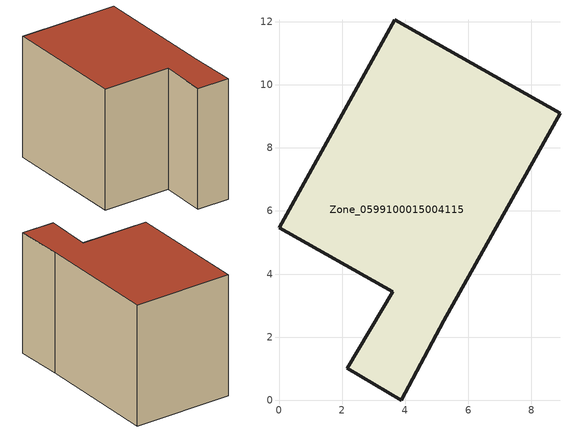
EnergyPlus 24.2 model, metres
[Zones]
Zone_0599100015004115
 floor ground (C_G): 3.67,12.06 8.91,9.1 5.21,2.52 3.88,0 2.16,1.02 3.6,3.44 0,5.47 z0.84
 wall outside (C_F): 8.91,9.1 3.67,12.06 0,5.47 3.6,3.44 2.16,1.02 3.88,0 5.21,2.52 8.91,9.1 z0.84:8.14
 roof outside (C_R): 5.21,2.52 8.91,9.1 3.67,12.06 0,5.47 3.6,3.44 2.16,1.02 3.88,0 z8.14
[BUILDING]
Pand.0599100015004115: North Axis=0; Terrain=City; Loads Convergence Tolerance Value=0.04; Temperature Convergence Tolerance Value=0.4; Solar Distribution=FullExterior; Maximum Number of Warmup Days=25; Minimum Number of Warmup Days=1
[Site:Location]
Rotterdam.The.Hague.AP_ZH_NLD Design_Conditions: Latitude=51.96; Longitude=4.45; Time Zone=1; Elevation=-4.5
[SITE:GROUNDTEMPERATURE:BUILDINGSURFACE]
18, 18, 18, 18, 18, 18, 18, 18, 18, 18, 18, 18
[MATERIAL] Thermal Absorptance=0.9; Solar Absorptance=0.7; Visible Absorptance=0.7
Name | Roughness | Thickness | Conductivity | Density | Specific Heat
G.TI.1946-1964 | MediumSmooth | 0.15 | 1 | 540 | 1210
F.TI.1946-1964 | Rough | 0.3 | 0.857143 | 1920 | 840
R.TI.1946-1964 | MediumRough | 0.2 | 0.277778 | 1500 | 1000
[CONSTRUCTION]
C_G: G.TI.1946-1964
C_F: F.TI.1946-1964
C_R: R.TI.1946-1964
[ZONE]
Zone_0599100015004115: Type=1; Multiplier=1; Ceiling Height=Autocalculate; Volume=Autocalculate; Floor Area=autocalculate; Part of Total Floor Area=Yes
[ZONEINFILTRATION:DESIGNFLOWRATE]
Infil_Zone_0599100015004115: Zone or ZoneList or Space or SpaceList=Zone_0599100015004115; Schedule=AlwaysOn; Design Flow Rate Calculation Method=Flow/Area; Flow Rate per Floor Area=0.003; Constant Term Coefficient=1; Temperature Term Coefficient=0; Velocity Term Coefficient=0; Velocity Squared Term Coefficient=0
[HVACTEMPLATE:ZONE:IDEALLOADSAIRSYSTEM]
Zone_0599100015004115: Maximum Heating Supply Air Temperature=50; Minimum Cooling Supply Air Temperature=13; Maximum Heating Supply Air Humidity Ratio=0.0156; Minimum Cooling Supply Air Humidity Ratio=0.0077; Heating Limit=NoLimit; Cooling Limit=NoLimit; Dehumidification Control Type=ConstantSensibleHeatRatio; Cooling Sensible Heat Ratio=0.7; Dehumidification Setpoint=60; Humidification Control Type=None; Humidification Setpoint=30; Outdoor Air Method=None; Outdoor Air Flow Rate per Person=0.00944; Outdoor Air Flow Rate per Zone Floor Area=0; Outdoor Air Flow Rate per Zone=0; Demand Controlled Ventilation Type=None; Outdoor Air Economizer Type=NoEconomizer; Heat Recovery Type=None; Sensible Heat Recovery Effectiveness=0.7; Latent Heat Recovery Effectiveness=0.65
[ZONECONTROL:THERMOSTAT]
ThermostatControl_Zone_0599100015004115: Zone or ZoneList=Zone_0599100015004115; Control Type Schedule=DualSetpointControlType; Control 1=Thermostat_Zone_0599100015004115; Temperature Difference Between Cutout And Setpoint=0
[THERMOSTATSETPOINT:DUALSETPOINT]
Thermostat_Zone_0599100015004115: Heating Setpoint Temperature Schedule=HeatingSetpoint_Zone_0599100015004115; Cooling Setpoint Temperature Schedule=CoolingSetpoint_Zone_0599100015004115
[SCHEDULE:COMPACT]
HeatingSetpoint_Zone_0599100015004115: Through: 12/31, For: AllDays, Until: 24:00, 21
CoolingSetpoint_Zone_0599100015004115: Through: 12/31, For: AllDays, Until: 24:00, 24
DualSetpointControlType: Through: 12/31, For: AllDays, Until: 24:00, 4
AlwaysOn: Through: 12/31, For: AllDays, Until: 24:00, 1
